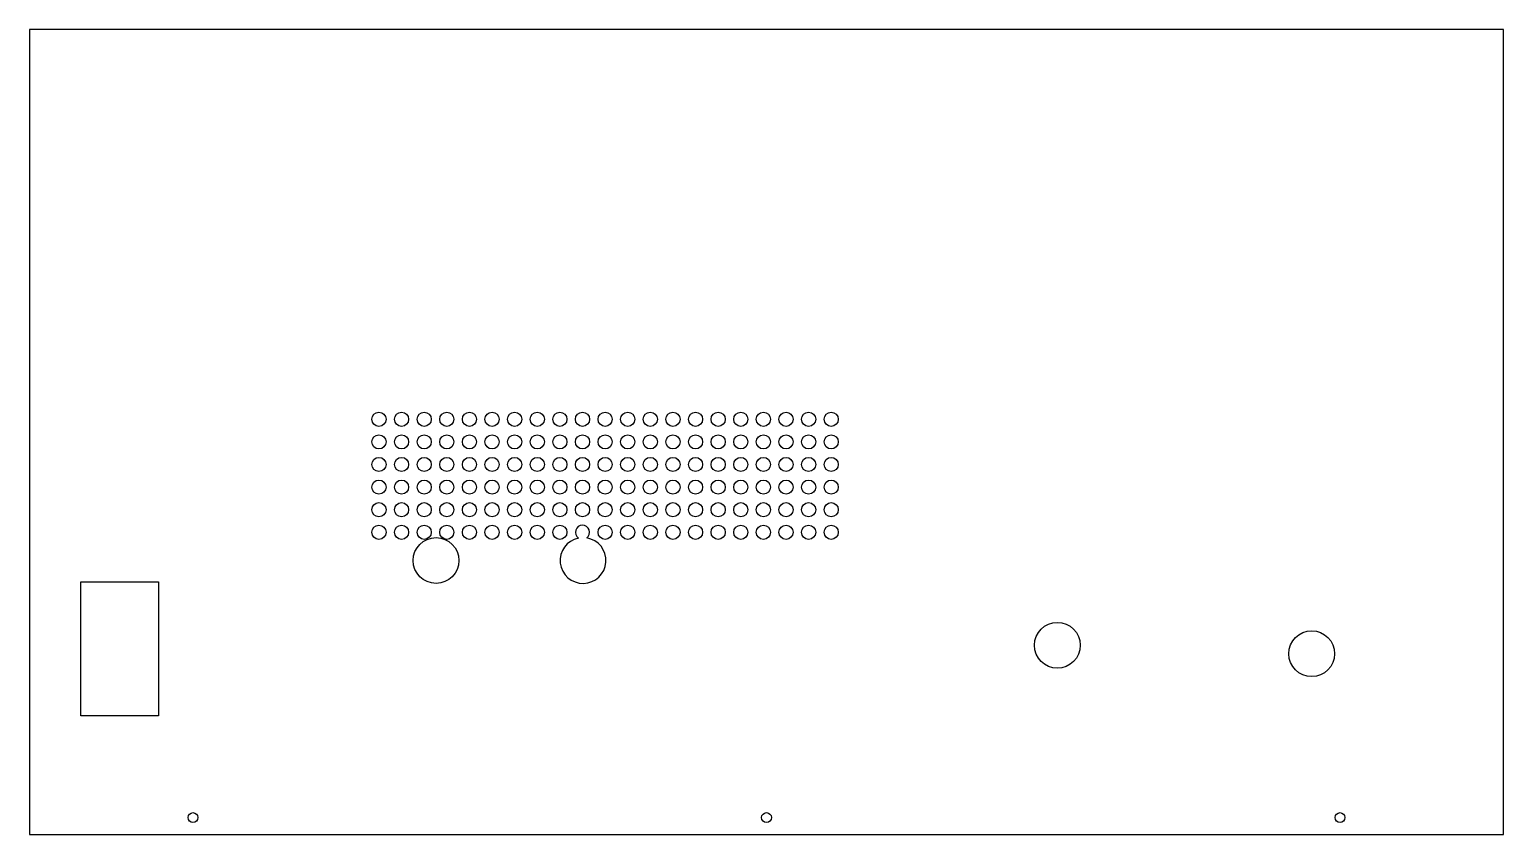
# Model space of a CAD drawing. Header units: millimetres. Extents: x 0 to 522, y 0 to 285.
import ezdxf

# ---------------------------------------------------------------- set-up
doc = ezdxf.new("R2010")
doc.units = ezdxf.units.MM

msp = doc.modelspace()

# ---------------------------------------------------------------- linework, layer by layer
for p, q in [((521.5, 285, 3), (0, 285, 3)), ((0, 285, 3), (0, 0, 3)), ((521.5, 0, 3), (521.5, 285, 3)), ((18.15, 89.5, 3), (45.65, 89.5, 3)), ((18.15, 42, 3), (18.15, 89.5, 3)), ((45.65, 89.5, 3), (45.65, 42, 3)), ((45.65, 42, 3), (18.15, 42, 3)), ((0, 0, 3), (521.5, 0, 3))]:
    msp.add_line(p, q)
for centre, radius in [((123.65, 147, 3), 2.5), ((131.65, 147, 3), 2.5), ((139.65, 147, 3), 2.5), ((147.65, 147, 3), 2.5), ((155.65, 147, 3), 2.5), ((163.65, 147, 3), 2.5), ((171.65, 147, 3), 2.5), ((179.65, 147, 3), 2.5), ((187.65, 147, 3), 2.5), ((195.65, 147, 3), 2.5), ((203.65, 147, 3), 2.5), ((211.65, 147, 3), 2.5), ((219.65, 147, 3), 2.5), ((227.65, 147, 3), 2.5), ((235.65, 147, 3), 2.5), ((243.65, 147, 3), 2.5), ((251.65, 147, 3), 2.5), ((259.65, 147, 3), 2.5), ((267.65, 147, 3), 2.5), ((275.65, 147, 3), 2.5), ((283.65, 147, 3), 2.5), ((123.65, 139, 3), 2.5), ((131.65, 139, 3), 2.5), ((139.65, 139, 3), 2.5), ((147.65, 139, 3), 2.5), ((155.65, 139, 3), 2.5), ((163.65, 139, 3), 2.5), ((171.65, 139, 3), 2.5), ((179.65, 139, 3), 2.5), ((187.65, 139, 3), 2.5), ((195.65, 139, 3), 2.5), ((203.65, 139, 3), 2.5), ((211.65, 139, 3), 2.5), ((219.65, 139, 3), 2.5), ((227.65, 139, 3), 2.5), ((235.65, 139, 3), 2.5), ((243.65, 139, 3), 2.5), ((251.65, 139, 3), 2.5), ((259.65, 139, 3), 2.5), ((267.65, 139, 3), 2.5), ((275.65, 139, 3), 2.5), ((283.65, 139, 3), 2.5), ((123.65, 131, 3), 2.5), ((131.65, 131, 3), 2.5), ((139.65, 131, 3), 2.5), ((147.65, 131, 3), 2.5), ((155.65, 131, 3), 2.5), ((163.65, 131, 3), 2.5), ((171.65, 131, 3), 2.5), ((179.65, 131, 3), 2.5), ((187.65, 131, 3), 2.5), ((195.65, 131, 3), 2.5), ((203.65, 131, 3), 2.5), ((211.65, 131, 3), 2.5), ((219.65, 131, 3), 2.5), ((227.65, 131, 3), 2.5), ((235.65, 131, 3), 2.5), ((243.65, 131, 3), 2.5), ((251.65, 131, 3), 2.5), ((259.65, 131, 3), 2.5), ((267.65, 131, 3), 2.5), ((275.65, 131, 3), 2.5), ((283.65, 131, 3), 2.5), ((123.65, 123, 3), 2.5), ((131.65, 123, 3), 2.5), ((139.65, 123, 3), 2.5), ((147.65, 123, 3), 2.5), ((155.65, 123, 3), 2.5), ((163.65, 123, 3), 2.5), ((171.65, 123, 3), 2.5), ((179.65, 123, 3), 2.5), ((187.65, 123, 3), 2.5), ((195.65, 123, 3), 2.5), ((203.65, 123, 3), 2.5), ((211.65, 123, 3), 2.5), ((219.65, 123, 3), 2.5), ((227.65, 123, 3), 2.5), ((235.65, 123, 3), 2.5), ((243.65, 123, 3), 2.5), ((251.65, 123, 3), 2.5), ((259.65, 123, 3), 2.5), ((267.65, 123, 3), 2.5), ((275.65, 123, 3), 2.5), ((283.65, 123, 3), 2.5), ((123.65, 115, 3), 2.5), ((131.65, 115, 3), 2.5), ((139.65, 115, 3), 2.5), ((147.65, 115, 3), 2.5), ((155.65, 115, 3), 2.5), ((163.65, 115, 3), 2.5), ((171.65, 115, 3), 2.5), ((179.65, 115, 3), 2.5), ((187.65, 115, 3), 2.5), ((195.65, 115, 3), 2.5), ((203.65, 115, 3), 2.5), ((211.65, 115, 3), 2.5), ((219.65, 115, 3), 2.5), ((227.65, 115, 3), 2.5), ((235.65, 115, 3), 2.5), ((243.65, 115, 3), 2.5), ((251.65, 115, 3), 2.5), ((259.65, 115, 3), 2.5), ((267.65, 115, 3), 2.5), ((275.65, 115, 3), 2.5), ((283.65, 115, 3), 2.5), ((123.65, 107, 3), 2.5), ((131.65, 107, 3), 2.5), ((143.85, 97, 3), 8.1), ((139.65, 107, 3), 2.5), ((147.65, 107, 3), 2.5), ((155.65, 107, 3), 2.5), ((163.65, 107, 3), 2.5), ((171.65, 107, 3), 2.5), ((179.65, 107, 3), 2.5), ((187.65, 107, 3), 2.5), ((203.65, 107, 3), 2.5), ((211.65, 107, 3), 2.5), ((219.65, 107, 3), 2.5), ((227.65, 107, 3), 2.5), ((235.65, 107, 3), 2.5), ((243.65, 107, 3), 2.5), ((251.65, 107, 3), 2.5), ((259.65, 107, 3), 2.5), ((267.65, 107, 3), 2.5), ((275.65, 107, 3), 2.5), ((283.65, 107, 3), 2.5), ((363.65, 67, 3), 8.1), ((453.65, 64, 3), 8.1), ((57.85, 6, 3), 1.75), ((260.75, 6, 3), 1.75), ((463.65, 6, 3), 1.75)]:
    msp.add_circle(centre, radius)
for centre, radius, start, end in [((195.85, 97, 3), 8.1, -258.5123, 80.8038), ((195.65, 107, 3), 2.5, -53.2874, 235.5789)]:
    msp.add_arc(centre, radius, start, end)

doc.saveas('drawing.dxf')
